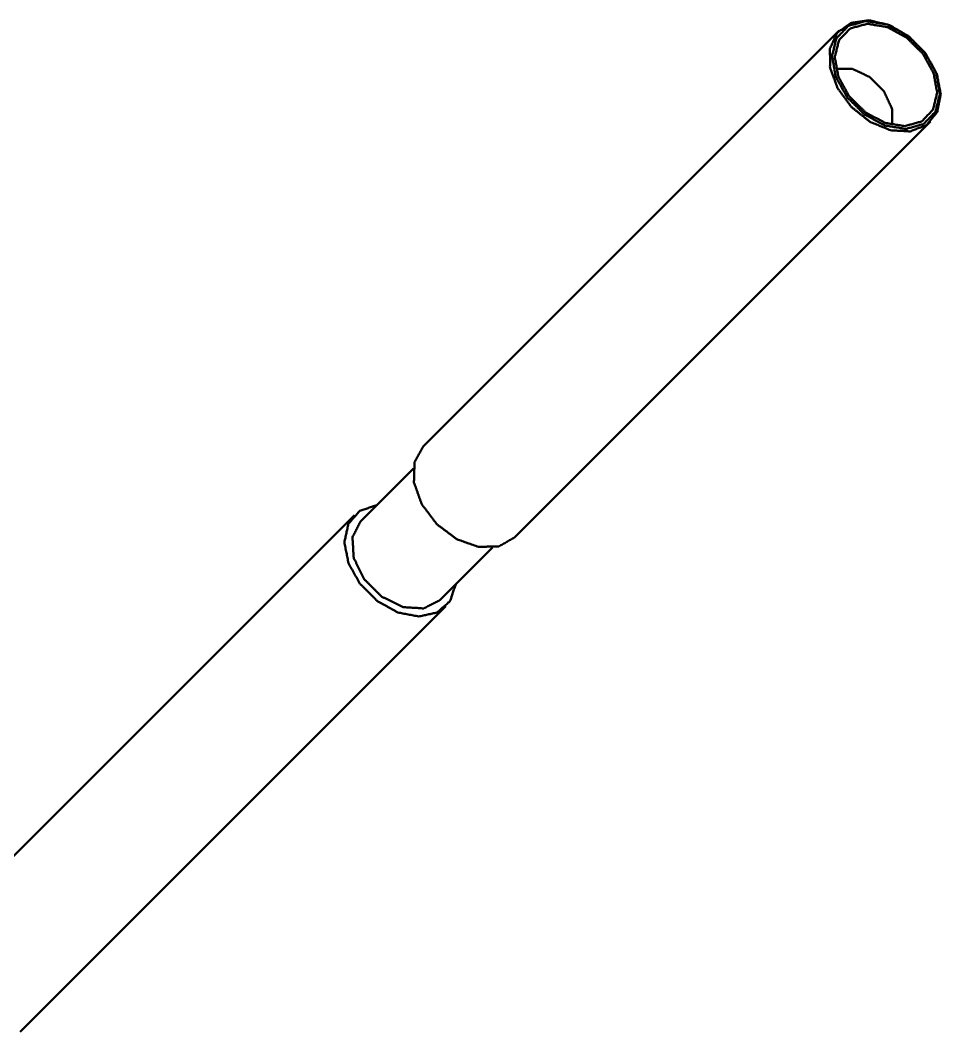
# Paper-space layout 'Layout1' of a CAD drawing. Header units: millimetres. Extents: x 0 to 420, y 0 to 297.
# Drawn here: x 249.53 to 270.94, y 84.99 to 108.52 of the extents above; entities that cross this region are included whole.
import ezdxf

# ---------------------------------------------------------------- set-up
doc = ezdxf.new("R2010")
doc.units = ezdxf.units.MM
doc.layers.add('170', color=7, linetype='Continuous', true_color=0xffffff)

psp = doc.layouts.get("Layout1")

# ---------------------------------------------------------------- linework, layer by layer
at = {"layer": '170', "color": 155, "linetype": 'Continuous', "lineweight": 50}
for p, q in [((268.579, 108.282), (258.904, 98.607)), ((261.025, 96.486), (270.7, 106.161)), ((258.671, 98.091), (257.445, 96.865)), ((257.304, 97.007), (247.404, 87.107)), ((259.284, 95.027), (260.51, 96.253)), ((249.525, 84.986), (259.425, 94.886))]:
    psp.add_line(p, q, dxfattribs=at)
for points, knots in [([(270.848, 107.269), (270.939, 106.797), (270.854, 106.382), (270.606, 106.08), (270.227, 105.933), (269.769, 105.96), (269.293, 106.156), (268.864, 106.497), (268.54, 106.936), (268.364, 107.413), (268.361, 107.864), (268.53, 108.228), (268.85, 108.457), (269.275, 108.518), (269.75, 108.405), (270.21, 108.131), (270.593, 107.735), (270.848, 107.269)], [0, 0, 0.059676, 0.112217, 0.160702, 0.211166, 0.268131, 0.33202, 0.399994, 0.467663, 0.530752, 0.586749, 0.636614, 0.685317, 0.738712, 0.799329, 0.865754, 0.934156, 1, 1]), ([(270.832, 107.292), (270.567, 107.769), (270.164, 108.166), (269.685, 108.423), (269.203, 108.501), (268.791, 108.388), (268.512, 108.101), (268.409, 107.684), (268.497, 107.2), (268.763, 106.723), (269.165, 106.326), (269.644, 106.069), (270.126, 105.991), (270.538, 106.105), (270.817, 106.392), (270.92, 106.809), (270.832, 107.292)], [0, 0, 0.070112, 0.142798, 0.212633, 0.275366, 0.330225, 0.381625, 0.436834, 0.5, 0.570113, 0.642798, 0.712633, 0.775366, 0.830225, 0.881625, 0.936835, 1, 1]), ([(268.557, 107.202), (268.809, 106.75), (269.191, 106.374), (269.645, 106.13), (270.103, 106.056), (270.493, 106.164), (270.757, 106.436), (270.855, 106.831), (270.772, 107.29), (270.52, 107.742), (270.138, 108.119), (269.684, 108.362), (269.227, 108.436), (268.836, 108.329), (268.572, 108.057), (268.474, 107.661), (268.557, 107.202)], [0, 0, 0.070112, 0.142797, 0.212633, 0.275364, 0.330224, 0.381624, 0.436835, 0.5, 0.570112, 0.642797, 0.712633, 0.775364, 0.830224, 0.881625, 0.936834, 1, 1]), ([(269.809, 106.084), (269.804, 106.467), (269.616, 106.867), (269.286, 107.198), (268.885, 107.386), (268.502, 107.391)], [0, 0, 0.180852, 0.389719, 0.610277, 0.819153, 1, 1]), ([(261.025, 96.486), (260.657, 96.279), (260.184, 96.266), (259.678, 96.447), (259.215, 96.796), (258.866, 97.259), (258.684, 97.766), (258.698, 98.239), (258.904, 98.607)], [0, 0, 0.104735, 0.222331, 0.356017, 0.500003, 0.643985, 0.777673, 0.895269, 1, 1]), ([(259.658, 95.401), (259.521, 95.002), (259.218, 94.738), (258.793, 94.647), (258.307, 94.742), (257.829, 95.009), (257.428, 95.41), (257.16, 95.888), (257.066, 96.374), (257.157, 96.799), (257.421, 97.102), (257.819, 97.24)], [0, 0, 0.081628, 0.159332, 0.243394, 0.339215, 0.445122, 0.55488, 0.660787, 0.756607, 0.840668, 0.91837, 1, 1]), ([(257.445, 96.865), (257.254, 96.492), (257.283, 96.011), (257.526, 95.517), (257.935, 95.108), (258.43, 94.865), (258.911, 94.836), (259.284, 95.027)], [0, 0, 0.120354, 0.258798, 0.416928, 0.583067, 0.741199, 0.879647, 1, 1])]:
    psp.add_open_spline(points, degree=1, knots=knots, dxfattribs=at)

doc.saveas('drawing.dxf')
